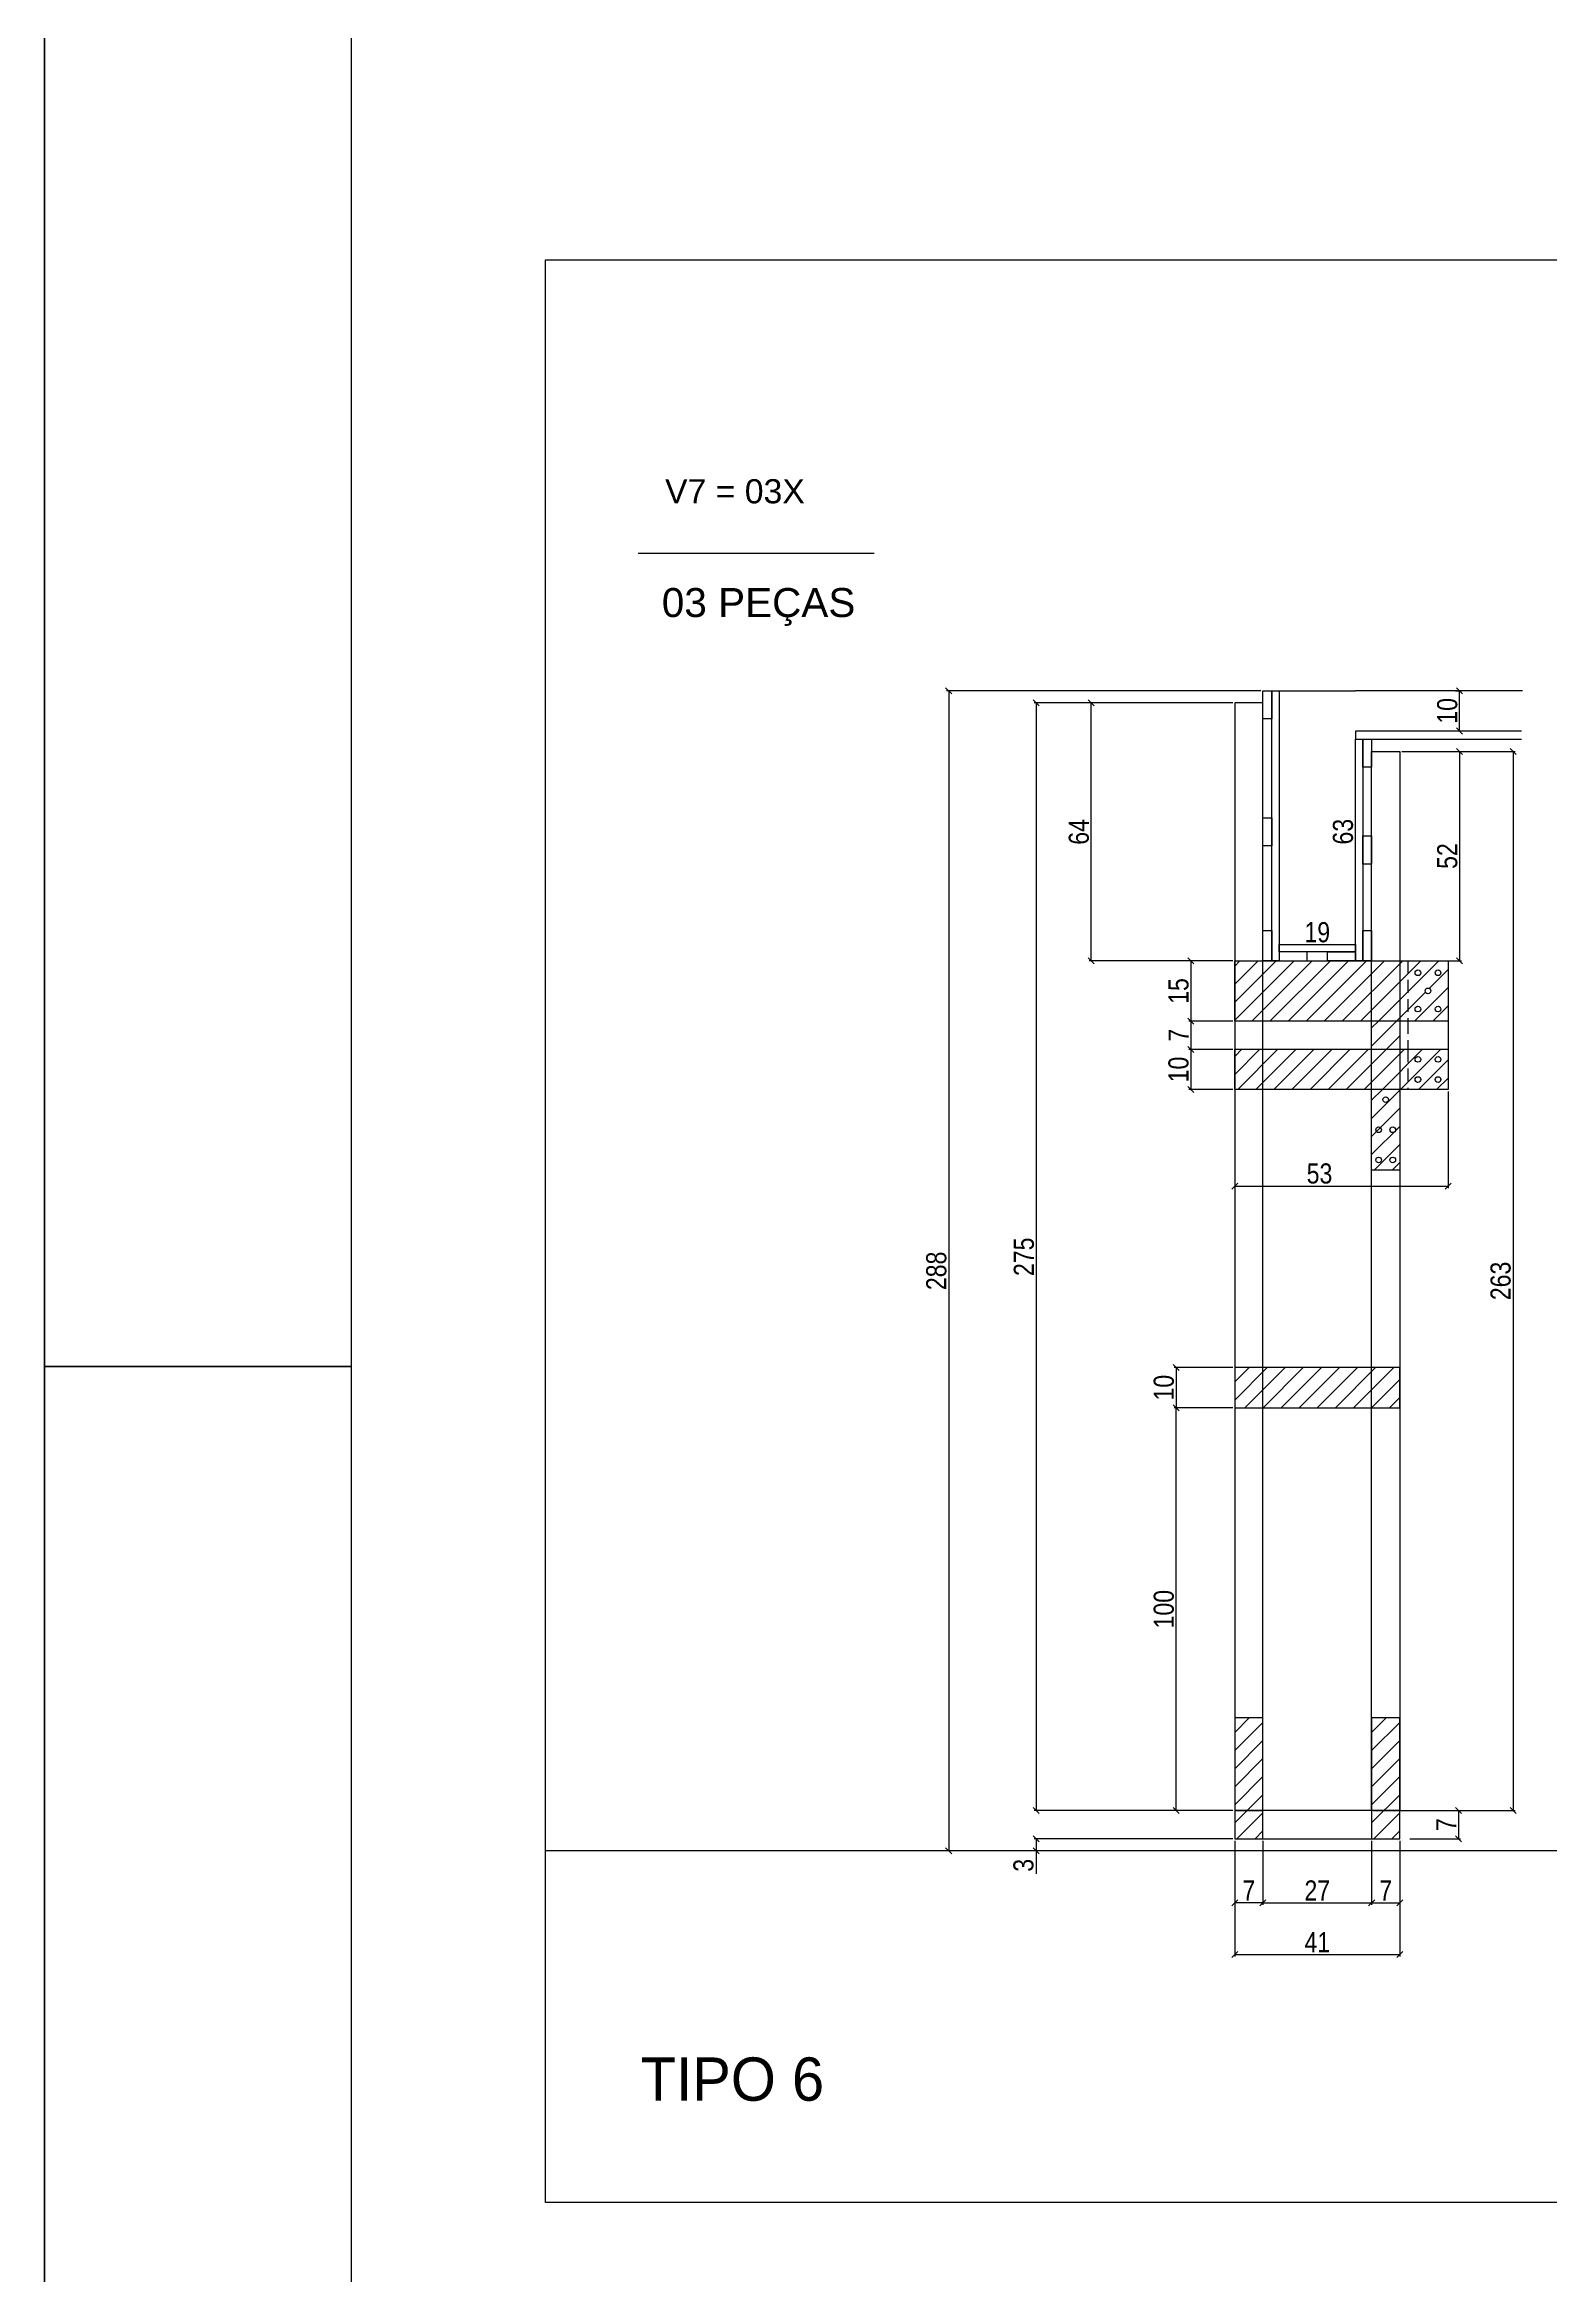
# Model space of a CAD drawing. Extents: x 23583 to 161354, y 153625 to 213918.
# Drawn here: x 29518 to 30266, y 211656 to 212764 of the extents above; entities that cross this region are included whole.
import ezdxf

# ---------------------------------------------------------------- set-up
doc = ezdxf.new("R2010")
doc.units = 0
doc.header["$PDMODE"] = 34
doc.header["$PDSIZE"] = 5
doc.linetypes.add('DASHED2', pattern=[9.525, 6.35, -3.175])
doc.layers.get('0').update_dxf_attribs({"linetype": 'CONTINUOUS'})
doc.layers.get('DEFPOINTS').update_dxf_attribs({"linetype": 'CONTINUOUS'})
for name, color, linetype in [('COTA', 241, 'CONTINUOUS'), ('detalhes', 4, 'CONTINUOUS'), ('HACHURA', 8, 'CONTINUOUS'), ('TIRAS REESCORAMENTO', 252, 'CONTINUOUS'), ('VIGAS', 3, 'CONTINUOUS')]:
    doc.layers.add(name, color=color, linetype=linetype)
doc.layers.add('FOLHA', color=255, linetype='CONTINUOUS', lineweight=40)
doc.styles.add('COTA TECNICA 2X', font='techl___.ttf', dxfattribs={"height": 10})
doc.styles.add('R80-50', font='arial.ttf', dxfattribs={"height": 10})
doc.styles.add('ROMAS860', font='ROMAS860.SHX', dxfattribs={"height": 8.5})
doc.dimstyles.new('SECAO', dxfattribs={"dimscale": 0.333333, "dimtxt": 5, "dimasz": 9, "dimexe": 3, "dimexo": 3, "dimgap": 3, "dimtad": 1, "dimdec": 1, "dimlfac": 0.5, "dimzin": 12, "dimdsep": 46, "dimtxsty": 'COTA TECNICA 2X', "dimblk1": 'OBLIQUE', "dimblk2": 'OBLIQUE', "dimsah": 1, "dimcen": 0.9, "dimclrd": 4, "dimclre": 4, "dimclrt": 240, "dimadec": 1, "dimazin": 3, "dimtfac": 1, "dimtdec": 1, "dimtmove": 0, "dimatfit": 3, "dimfxl": 1, "dimtolj": 1, "dimtzin": 12, "dimarcsym": 0})
pattern_1 = [(45, (6517.725, 13985.694), (-4.49012806, 4.49012806), [])]

# ---------------------------------------------------------------- blocks, each defined once
blk = doc.blocks.new('_Oblique')
at = {"color": 0, "linetype": 'ByBlock', "lineweight": -2}
blk.add_line((-0.5, -0.5), (0.5, 0.5), dxfattribs=at)
blk = doc.blocks.new('*D2944')
at = {"layer": 'DEFPOINTS', "color": 0, "transparency": 16777216}
for p in [(30109.6, 212437.1), (30011, 211887), (30109.6, 211887)]:
    blk.add_point(p, dxfattribs=at)
at = {"layer": 'detalhes', "color": 4, "lineweight": -2, "transparency": 16777216}
for p, q in [((30108.6, 212437.1), (30010, 212437.1)), ((30011, 212437.1), (30011, 211887)), ((30108.6, 211887), (30010, 211887))]:
    blk.add_line(p, q, dxfattribs=at)
at = {"layer": 'detalhes', "color": 4, "lineweight": -2, "transparency": 16777216, "xscale": 3, "yscale": 3, "zscale": 3}
for p, rotation in [((30011, 212437.1), 90), ((30011, 211887), 270)]:
    blk.add_blockref('_Oblique', p, dxfattribs=dict(at, rotation=rotation))
at = {"layer": 'detalhes', "color": 240, "transparency": 16777216, "insert": (30004.9, 212162), "char_height": 10, "attachment_point": 5, "rotation": 90, "style": 'COTA TECNICA 2X'}
blk.add_mtext('\\A1;275', dxfattribs=at)
blk = doc.blocks.new('*D2945')
at = {"layer": 'DEFPOINTS', "color": 0, "transparency": 16777216}
for p in [(30109.6, 211873), (30191.6, 211873), (30191.6, 211815.5)]:
    blk.add_point(p, dxfattribs=at)
at = {"layer": 'detalhes', "color": 4, "lineweight": -2, "transparency": 16777216}
for p, q in [((30109.6, 211872), (30109.6, 211814.5)), ((30191.6, 211872), (30191.6, 211814.5)), ((30109.6, 211815.5), (30191.6, 211815.5))]:
    blk.add_line(p, q, dxfattribs=at)
at = {"layer": 'detalhes', "color": 4, "lineweight": -2, "transparency": 16777216, "xscale": 3, "yscale": 3, "zscale": 3, "rotation": 180}
blk.add_blockref('_Oblique', (30109.6, 211815.5), dxfattribs=at)
at = {"layer": 'detalhes', "color": 4, "lineweight": -2, "transparency": 16777216, "xscale": 3, "yscale": 3, "zscale": 3}
blk.add_blockref('_Oblique', (30191.6, 211815.5), dxfattribs=at)
at = {"layer": 'detalhes', "color": 240, "transparency": 16777216, "insert": (30150.6, 211821.6), "char_height": 10, "attachment_point": 5, "style": 'COTA TECNICA 2X'}
blk.add_mtext('\\A1;41', dxfattribs=at)
blk = doc.blocks.new('*D2946')
at = {"layer": 'DEFPOINTS', "color": 0, "transparency": 16777216}
for p in [(30123.6, 211873), (30177.6, 211873), (30177.6, 211841.2)]:
    blk.add_point(p, dxfattribs=at)
at = {"layer": 'detalhes', "color": 4, "lineweight": -2, "transparency": 16777216}
for p, q in [((30123.6, 211872), (30123.6, 211840.2)), ((30177.6, 211872), (30177.6, 211840.2)), ((30123.6, 211841.2), (30177.6, 211841.2))]:
    blk.add_line(p, q, dxfattribs=at)
at = {"layer": 'detalhes', "color": 4, "lineweight": -2, "transparency": 16777216, "xscale": 3, "yscale": 3, "zscale": 3, "rotation": 180}
blk.add_blockref('_Oblique', (30123.6, 211841.2), dxfattribs=at)
at = {"layer": 'detalhes', "color": 4, "lineweight": -2, "transparency": 16777216, "xscale": 3, "yscale": 3, "zscale": 3}
blk.add_blockref('_Oblique', (30177.6, 211841.2), dxfattribs=at)
at = {"layer": 'detalhes', "color": 240, "transparency": 16777216, "insert": (30150.6, 211847.3), "char_height": 10, "attachment_point": 5, "style": 'COTA TECNICA 2X'}
blk.add_mtext('\\A1;27', dxfattribs=at)
blk = doc.blocks.new('*D2947')
at = {"layer": 'DEFPOINTS', "color": 0, "transparency": 16777216}
for p in [(30177.6, 211841.2), (30191.6, 211841.2), (30191.6, 211841.2)]:
    blk.add_point(p, dxfattribs=at)
at = {"layer": 'detalhes', "color": 4, "lineweight": -2, "transparency": 16777216}
blk.add_line((30177.6, 211841.2), (30191.6, 211841.2), dxfattribs=at)
at = {"layer": 'detalhes', "color": 4, "lineweight": -2, "transparency": 16777216, "xscale": 3, "yscale": 3, "zscale": 3, "rotation": 180}
blk.add_blockref('_Oblique', (30177.6, 211841.2), dxfattribs=at)
at = {"layer": 'detalhes', "color": 4, "lineweight": -2, "transparency": 16777216, "xscale": 3, "yscale": 3, "zscale": 3}
blk.add_blockref('_Oblique', (30191.6, 211841.2), dxfattribs=at)
at = {"layer": 'detalhes', "color": 240, "transparency": 16777216, "insert": (30184.6, 211847.3), "char_height": 10, "attachment_point": 5, "style": 'COTA TECNICA 2X'}
blk.add_mtext('\\A1;7', dxfattribs=at)
blk = doc.blocks.new('*D2948')
at = {"layer": 'DEFPOINTS', "color": 0, "transparency": 16777216}
for p in [(30109.6, 211841.2), (30109.6, 211841.2), (30123.6, 211841.2)]:
    blk.add_point(p, dxfattribs=at)
at = {"layer": 'detalhes', "color": 4, "lineweight": -2, "transparency": 16777216}
blk.add_line((30123.6, 211841.2), (30109.6, 211841.2), dxfattribs=at)
at = {"layer": 'detalhes', "color": 4, "lineweight": -2, "transparency": 16777216, "xscale": 3, "yscale": 3, "zscale": 3, "rotation": 180}
blk.add_blockref('_Oblique', (30109.6, 211841.2), dxfattribs=at)
at = {"layer": 'detalhes', "color": 4, "lineweight": -2, "transparency": 16777216, "xscale": 3, "yscale": 3, "zscale": 3}
blk.add_blockref('_Oblique', (30123.6, 211841.2), dxfattribs=at)
at = {"layer": 'detalhes', "color": 240, "transparency": 16777216, "insert": (30116.6, 211847.3), "char_height": 10, "attachment_point": 5, "style": 'COTA TECNICA 2X'}
blk.add_mtext('\\A1;7', dxfattribs=at)
blk = doc.blocks.new('*D2949')
at = {"layer": 'DEFPOINTS', "color": 0, "transparency": 16777216}
for p in [(30109.6, 212107), (30080.5, 212087), (30109.6, 212087)]:
    blk.add_point(p, dxfattribs=at)
at = {"layer": 'detalhes', "color": 4, "lineweight": -2, "transparency": 16777216}
for p, q in [((30108.6, 212107), (30079.5, 212107)), ((30080.5, 212107), (30080.5, 212087)), ((30108.6, 212087), (30079.5, 212087))]:
    blk.add_line(p, q, dxfattribs=at)
at = {"layer": 'detalhes', "color": 4, "lineweight": -2, "transparency": 16777216, "xscale": 3, "yscale": 3, "zscale": 3}
for p, rotation in [((30080.5, 212107), 90), ((30080.5, 212087), 270)]:
    blk.add_blockref('_Oblique', p, dxfattribs=dict(at, rotation=rotation))
at = {"layer": 'detalhes', "color": 240, "transparency": 16777216, "insert": (30074.4, 212097), "char_height": 10, "attachment_point": 5, "rotation": 90, "style": 'COTA TECNICA 2X'}
blk.add_mtext('\\A1;10', dxfattribs=at)
blk = doc.blocks.new('*D2950')
at = {"layer": 'DEFPOINTS', "color": 0, "transparency": 16777216}
for p in [(30038.3, 212437.1), (30109.6, 212437.1), (30109.6, 212309)]:
    blk.add_point(p, dxfattribs=at)
at = {"layer": 'detalhes', "color": 4, "lineweight": -2, "transparency": 16777216}
for p, q in [((30108.6, 212437.1), (30037.3, 212437.1)), ((30038.3, 212309), (30038.3, 212437.1)), ((30108.6, 212309), (30037.3, 212309))]:
    blk.add_line(p, q, dxfattribs=at)
at = {"layer": 'detalhes', "color": 4, "lineweight": -2, "transparency": 16777216, "xscale": 3, "yscale": 3, "zscale": 3}
for p, rotation in [((30038.3, 212437.1), 90), ((30038.3, 212309), 270)]:
    blk.add_blockref('_Oblique', p, dxfattribs=dict(at, rotation=rotation))
at = {"layer": 'detalhes', "color": 240, "transparency": 16777216, "insert": (30032.2, 212373), "char_height": 10, "attachment_point": 5, "rotation": 90, "style": 'COTA TECNICA 2X'}
blk.add_mtext('\\A1;64', dxfattribs=at)
blk = doc.blocks.new('*D2951')
at = {"layer": 'DEFPOINTS', "color": 0, "transparency": 16777216}
for p in [(30191.6, 212412.9), (30191.6, 212309), (30221.3, 212309)]:
    blk.add_point(p, dxfattribs=at)
at = {"layer": 'detalhes', "color": 4, "lineweight": -2, "transparency": 16777216}
for p, q in [((30192.6, 212412.9), (30222.3, 212412.9)), ((30221.3, 212412.9), (30221.3, 212309)), ((30192.6, 212309), (30222.3, 212309))]:
    blk.add_line(p, q, dxfattribs=at)
at = {"layer": 'detalhes', "color": 4, "lineweight": -2, "transparency": 16777216, "xscale": 3, "yscale": 3, "zscale": 3}
for p, rotation in [((30221.3, 212412.9), 90), ((30221.3, 212309), 270)]:
    blk.add_blockref('_Oblique', p, dxfattribs=dict(at, rotation=rotation))
at = {"layer": 'detalhes', "color": 240, "transparency": 16777216, "insert": (30215.2, 212361), "char_height": 10, "attachment_point": 5, "rotation": 90, "style": 'COTA TECNICA 2X'}
blk.add_mtext('\\A1;52', dxfattribs=at)
blk = doc.blocks.new('*D2952')
at = {"layer": 'DEFPOINTS', "color": 0, "transparency": 16777216}
for p in [(30123.6, 212443.1), (29967.5, 211867), (30109.6, 211867)]:
    blk.add_point(p, dxfattribs=at)
at = {"layer": 'detalhes', "color": 4, "lineweight": -2, "transparency": 16777216}
for p, q in [((30122.6, 212443.1), (29966.5, 212443.1)), ((29967.5, 212443.1), (29967.5, 211867)), ((30108.6, 211867), (29966.5, 211867))]:
    blk.add_line(p, q, dxfattribs=at)
at = {"layer": 'detalhes', "color": 4, "lineweight": -2, "transparency": 16777216, "xscale": 3, "yscale": 3, "zscale": 3}
for p, rotation in [((29967.5, 212443.1), 90), ((29967.5, 211867), 270)]:
    blk.add_blockref('_Oblique', p, dxfattribs=dict(at, rotation=rotation))
at = {"layer": 'detalhes', "color": 240, "transparency": 16777216, "insert": (29961.4, 212155), "char_height": 10, "attachment_point": 5, "rotation": 90, "style": 'COTA TECNICA 2X'}
blk.add_mtext('\\A1;288', dxfattribs=at)
blk = doc.blocks.new('*D2953')
at = {"layer": 'DEFPOINTS', "color": 0, "transparency": 16777216}
for p in [(30109.6, 211873), (30011, 211867), (30109.6, 211867)]:
    blk.add_point(p, dxfattribs=at)
at = {"layer": 'detalhes', "color": 4, "lineweight": -2, "transparency": 16777216}
for p, q in [((30108.6, 211873), (30010, 211873)), ((30011, 211873), (30011, 211867)), ((30108.6, 211867), (30010, 211867)), ((30011, 211867), (30011, 211855.6))]:
    blk.add_line(p, q, dxfattribs=at)
at = {"layer": 'detalhes', "color": 4, "lineweight": -2, "transparency": 16777216, "xscale": 3, "yscale": 3, "zscale": 3}
for p, rotation in [((30011, 211873), 90), ((30011, 211867), 270)]:
    blk.add_blockref('_Oblique', p, dxfattribs=dict(at, rotation=rotation))
at = {"layer": 'detalhes', "color": 240, "transparency": 16777216, "insert": (30004.7, 211859.8), "char_height": 10, "attachment_point": 5, "rotation": 90, "style": 'COTA TECNICA 2X'}
blk.add_mtext('\\A1;3', dxfattribs=at)
blk = doc.blocks.new('*D2954')
at = {"layer": 'DEFPOINTS', "color": 0, "transparency": 16777216}
for p in [(30146.6, 212443.1), (30169.6, 212443.1), (30146.6, 212317)]:
    blk.add_point(p, dxfattribs=at)
at = {"layer": 'detalhes', "color": 240, "transparency": 16777216, "insert": (30163.4, 212373.1), "char_height": 10, "attachment_point": 5, "rotation": 90, "style": 'COTA TECNICA 2X'}
blk.add_mtext('\\A1;63', dxfattribs=at)
blk = doc.blocks.new('*D2955')
at = {"layer": 'DEFPOINTS', "color": 0, "transparency": 16777216}
for p in [(30131.6, 212317), (30169.6, 212317), (30169.6, 212317)]:
    blk.add_point(p, dxfattribs=at)
at = {"layer": 'detalhes', "color": 240, "transparency": 16777216, "insert": (30150.6, 212323.1), "char_height": 10, "attachment_point": 5, "style": 'COTA TECNICA 2X'}
blk.add_mtext('\\A1;19', dxfattribs=at)
blk = doc.blocks.new('*D2956')
at = {"layer": 'DEFPOINTS', "color": 0, "transparency": 16777216}
for p in [(30080.5, 212087), (30109.6, 212087), (30108.6, 211887)]:
    blk.add_point(p, dxfattribs=at)
at = {"layer": 'detalhes', "color": 4, "lineweight": -2, "transparency": 16777216}
for p, q in [((30108.6, 212087), (30079.5, 212087)), ((30080.5, 211887), (30080.5, 212087)), ((30107.6, 211887), (30079.5, 211887))]:
    blk.add_line(p, q, dxfattribs=at)
at = {"layer": 'detalhes', "color": 4, "lineweight": -2, "transparency": 16777216, "xscale": 3, "yscale": 3, "zscale": 3}
for p, rotation in [((30080.5, 212087), 90), ((30080.5, 211887), 270)]:
    blk.add_blockref('_Oblique', p, dxfattribs=dict(at, rotation=rotation))
at = {"layer": 'detalhes', "color": 240, "transparency": 16777216, "insert": (30074.4, 211987), "char_height": 10, "attachment_point": 5, "rotation": 90, "style": 'COTA TECNICA 2X'}
blk.add_mtext('\\A1;100', dxfattribs=at)
blk = doc.blocks.new('*D2957')
at = {"layer": 'DEFPOINTS', "color": 0, "transparency": 16777216}
for p in [(30109.6, 212269), (30215.6, 212245), (30215.6, 212197.1)]:
    blk.add_point(p, dxfattribs=at)
at = {"layer": 'detalhes', "color": 4, "lineweight": -2, "transparency": 16777216}
for p, q in [((30109.6, 212268), (30109.6, 212196.1)), ((30215.6, 212244), (30215.6, 212196.1)), ((30109.6, 212197.1), (30215.6, 212197.1))]:
    blk.add_line(p, q, dxfattribs=at)
at = {"layer": 'detalhes', "color": 4, "lineweight": -2, "transparency": 16777216, "xscale": 3, "yscale": 3, "zscale": 3, "rotation": 180}
blk.add_blockref('_Oblique', (30109.6, 212197.1), dxfattribs=at)
at = {"layer": 'detalhes', "color": 4, "lineweight": -2, "transparency": 16777216, "xscale": 3, "yscale": 3, "zscale": 3}
blk.add_blockref('_Oblique', (30215.6, 212197.1), dxfattribs=at)
at = {"layer": 'detalhes', "color": 240, "transparency": 16777216, "insert": (30151.7, 212203.3), "char_height": 10, "attachment_point": 5, "style": 'COTA TECNICA 2X'}
blk.add_mtext('\\A1;53', dxfattribs=at)
blk = doc.blocks.new('*D2958')
at = {"layer": 'DEFPOINTS', "color": 0, "transparency": 16777216}
for p in [(30218.2, 212443.1), (30221.3, 212443.1), (30218.2, 212423.1)]:
    blk.add_point(p, dxfattribs=at)
at = {"layer": 'detalhes', "color": 4, "lineweight": -2, "transparency": 16777216}
for p, q in [((30219.2, 212443.1), (30222.3, 212443.1)), ((30221.3, 212423.1), (30221.3, 212443.1)), ((30219.2, 212423.1), (30222.3, 212423.1))]:
    blk.add_line(p, q, dxfattribs=at)
at = {"layer": 'detalhes', "color": 4, "lineweight": -2, "transparency": 16777216, "xscale": 3, "yscale": 3, "zscale": 3}
for p, rotation in [((30221.3, 212443.1), 90), ((30221.3, 212423.1), 270)]:
    blk.add_blockref('_Oblique', p, dxfattribs=dict(at, rotation=rotation))
at = {"layer": 'detalhes', "color": 240, "transparency": 16777216, "insert": (30215.2, 212433.1), "char_height": 10, "attachment_point": 5, "rotation": 90, "style": 'COTA TECNICA 2X'}
blk.add_mtext('\\A1;10', dxfattribs=at)
blk = doc.blocks.new('*D2959')
at = {"layer": 'DEFPOINTS', "color": 0, "transparency": 16777216}
for p in [(30192.6, 212412.9), (30192.6, 211887), (30247.9, 211887)]:
    blk.add_point(p, dxfattribs=at)
at = {"layer": 'detalhes', "color": 4, "lineweight": -2, "transparency": 16777216}
for p, q in [((30193.6, 212412.9), (30248.9, 212412.9)), ((30247.9, 212412.9), (30247.9, 211887)), ((30193.6, 211887), (30248.9, 211887))]:
    blk.add_line(p, q, dxfattribs=at)
at = {"layer": 'detalhes', "color": 4, "lineweight": -2, "transparency": 16777216, "xscale": 3, "yscale": 3, "zscale": 3}
for p, rotation in [((30247.9, 212412.9), 90), ((30247.9, 211887), 270)]:
    blk.add_blockref('_Oblique', p, dxfattribs=dict(at, rotation=rotation))
at = {"layer": 'detalhes', "color": 240, "transparency": 16777216, "insert": (30241.7, 212150), "char_height": 10, "attachment_point": 5, "rotation": 90, "style": 'COTA TECNICA 2X'}
blk.add_mtext('\\A1;263', dxfattribs=at)
blk = doc.blocks.new('*D2960')
at = {"layer": 'DEFPOINTS', "color": 0, "transparency": 16777216}
for p in [(30177.6, 211887), (30195.6, 211873), (30220.7, 211873)]:
    blk.add_point(p, dxfattribs=at)
at = {"layer": 'detalhes', "color": 4, "lineweight": -2, "transparency": 16777216}
for p, q in [((30178.6, 211887), (30221.7, 211887)), ((30220.7, 211887), (30220.7, 211873)), ((30196.6, 211873), (30221.7, 211873))]:
    blk.add_line(p, q, dxfattribs=at)
at = {"layer": 'detalhes', "color": 4, "lineweight": -2, "transparency": 16777216, "xscale": 3, "yscale": 3, "zscale": 3}
for p, rotation in [((30220.7, 211887), 90), ((30220.7, 211873), 270)]:
    blk.add_blockref('_Oblique', p, dxfattribs=dict(at, rotation=rotation))
at = {"layer": 'detalhes', "color": 240, "transparency": 16777216, "insert": (30214.7, 211880), "char_height": 10, "attachment_point": 5, "rotation": 90, "style": 'COTA TECNICA 2X'}
blk.add_mtext('\\A1;7', dxfattribs=at)
blk = doc.blocks.new('*D2961')
at = {"layer": 'DEFPOINTS', "color": 0, "transparency": 16777216}
for p in [(30109.6, 212309), (30087.8, 212279), (30109.6, 212279)]:
    blk.add_point(p, dxfattribs=at)
at = {"layer": 'detalhes', "color": 4, "lineweight": -2, "transparency": 16777216}
for p, q in [((30108.6, 212309), (30086.8, 212309)), ((30087.8, 212309), (30087.8, 212279)), ((30108.6, 212279), (30086.8, 212279))]:
    blk.add_line(p, q, dxfattribs=at)
at = {"layer": 'detalhes', "color": 4, "lineweight": -2, "transparency": 16777216, "xscale": 3, "yscale": 3, "zscale": 3}
for p, rotation in [((30087.8, 212309), 90), ((30087.8, 212279), 270)]:
    blk.add_blockref('_Oblique', p, dxfattribs=dict(at, rotation=rotation))
at = {"layer": 'detalhes', "color": 240, "transparency": 16777216, "insert": (30081.7, 212294), "char_height": 10, "attachment_point": 5, "rotation": 90, "style": 'COTA TECNICA 2X'}
blk.add_mtext('\\A1;15', dxfattribs=at)
blk = doc.blocks.new('*D2962')
at = {"layer": 'DEFPOINTS', "color": 0, "transparency": 16777216}
for p in [(30109.6, 212265), (30087.8, 212245), (30109.6, 212245)]:
    blk.add_point(p, dxfattribs=at)
at = {"layer": 'detalhes', "color": 4, "lineweight": -2, "transparency": 16777216}
for p, q in [((30108.6, 212265), (30086.8, 212265)), ((30087.8, 212265), (30087.8, 212245)), ((30108.6, 212245), (30086.8, 212245))]:
    blk.add_line(p, q, dxfattribs=at)
at = {"layer": 'detalhes', "color": 4, "lineweight": -2, "transparency": 16777216, "xscale": 3, "yscale": 3, "zscale": 3}
for p, rotation in [((30087.8, 212265), 90), ((30087.8, 212245), 270)]:
    blk.add_blockref('_Oblique', p, dxfattribs=dict(at, rotation=rotation))
at = {"layer": 'detalhes', "color": 240, "transparency": 16777216, "insert": (30081.7, 212255), "char_height": 10, "attachment_point": 5, "rotation": 90, "style": 'COTA TECNICA 2X'}
blk.add_mtext('\\A1;10', dxfattribs=at)
blk = doc.blocks.new('*D2963')
at = {"layer": 'DEFPOINTS', "color": 0, "transparency": 16777216}
for p in [(30109.6, 212279), (30087.8, 212265), (30109.6, 212265)]:
    blk.add_point(p, dxfattribs=at)
at = {"layer": 'detalhes', "color": 4, "lineweight": -2, "transparency": 16777216}
for p, q in [((30108.6, 212279), (30086.8, 212279)), ((30087.8, 212279), (30087.8, 212265)), ((30108.6, 212265), (30086.8, 212265))]:
    blk.add_line(p, q, dxfattribs=at)
at = {"layer": 'detalhes', "color": 4, "lineweight": -2, "transparency": 16777216, "xscale": 3, "yscale": 3, "zscale": 3}
for p, rotation in [((30087.8, 212279), 90), ((30087.8, 212265), 270)]:
    blk.add_blockref('_Oblique', p, dxfattribs=dict(at, rotation=rotation))
at = {"layer": 'detalhes', "color": 240, "transparency": 16777216, "insert": (30081.7, 212272), "char_height": 10, "attachment_point": 5, "rotation": 90, "style": 'COTA TECNICA 2X'}
blk.add_mtext('\\A1;7', dxfattribs=at)

msp = doc.modelspace()

# ---------------------------------------------------------------- hatches: boundary and pattern name
at = {"layer": 'COTA'}
h = msp.add_hatch(dxfattribs=at)
h.set_pattern_fill('ANSI31', color=256, scale=2, style=0)
h.set_pattern_definition(pattern_1)
h.paths.add_polyline_path([(30215.58, 212309.02), (30109.58, 212309.02), (30109.58, 212279.02), (30215.58, 212279.02)])
edge = h.paths.add_edge_path(flags=16)
edge.add_arc((30200.58, 212285.02), 1.4, 0, 360)
edge = h.paths.add_edge_path(flags=16)
edge.add_arc((30205.58, 212294.02), 1.4, 0, 360)
edge = h.paths.add_edge_path(flags=16)
edge.add_arc((30200.58, 212303.02), 1.4, 0, 360)
edge = h.paths.add_edge_path(flags=16)
edge.add_arc((30210.58, 212285.02), 1.4, 0, 360)
edge = h.paths.add_edge_path(flags=16)
edge.add_arc((30210.58, 212303.02), 1.4, 0, 360)
h = msp.add_hatch(dxfattribs=at)
h.set_pattern_fill('ANSI31', color=256, scale=2, style=0)
h.set_pattern_definition(pattern_1)
h.paths.add_polyline_path([(30177.58, 212279.02), (30177.58, 212265.02), (30191.58, 212265.02), (30191.58, 212279.02)])
h = msp.add_hatch(dxfattribs=at)
h.set_pattern_fill('ANSI31', color=256, scale=2, style=0)
h.set_pattern_definition(pattern_1)
h.paths.add_polyline_path([(30215.58, 212265.02), (30109.58, 212265.02), (30109.58, 212245.02), (30215.58, 212245.02)])
edge = h.paths.add_edge_path(flags=16)
edge.add_arc((30200.58, 212260.02), 1.4, 0, 360)
edge = h.paths.add_edge_path(flags=16)
edge.add_arc((30200.58, 212250.02), 1.4, 0, 360)
edge = h.paths.add_edge_path(flags=16)
edge.add_arc((30210.58, 212260.02), 1.4, 0, 360)
edge = h.paths.add_edge_path(flags=16)
edge.add_arc((30210.58, 212250.02), 1.4, 0, 360)
h = msp.add_hatch(dxfattribs=at)
h.set_pattern_fill('ANSI31', color=256, scale=2, style=0)
h.set_pattern_definition(pattern_1)
h.paths.add_polyline_path([(30177.58, 212205.08), (30191.58, 212205.08), (30191.58, 212245.02), (30177.58, 212245.02)])
h = msp.add_hatch(dxfattribs=at)
h.set_pattern_fill('ANSI31', color=256, scale=2, style=0)
h.set_pattern_definition(pattern_1)
h.paths.add_polyline_path([(30191.58, 212106.99), (30109.58, 212106.99), (30109.58, 212086.99), (30191.58, 212086.99)])
h = msp.add_hatch(dxfattribs=at)
h.set_pattern_fill('ANSI31', color=256, scale=2, style=0)
h.set_pattern_definition([(45, (10265.3586, 206063.7836), (-4.490128, 4.490128), [])])
h.paths.add_polyline_path([(30109.58, 211872.97), (30123.58, 211872.97), (30123.58, 211932.97), (30109.58, 211932.97)])
h = msp.add_hatch(dxfattribs=at)
h.set_pattern_fill('ANSI31', color=256, scale=2, style=0)
h.set_pattern_definition([(45, (10333.3586, 206063.7836), (-4.490128, 4.490128), [])])
h.paths.add_polyline_path([(30177.58, 211872.97), (30191.58, 211872.97), (30191.58, 211932.97), (30177.58, 211932.97)])

# ---------------------------------------------------------------- linework, layer by layer
at = {"color": 30}
msp.add_line((29670.84, 210357.89), (29670.84, 213857.22), dxfattribs=at)
at = {"linetype": 'Continuous'}
msp.add_line((30215.58, 212279.02), (30215.58, 212265.02), dxfattribs=at)
msp.add_line((30191.58, 212205.08), (30177.58, 212205.08))
for points in [[(30109.58, 211886.97), (30123.58, 211886.97), (30123.58, 212437.07), (30109.58, 212437.07)], [(30191.58, 211886.97), (30177.58, 211886.97), (30177.58, 212412.94), (30191.58, 212412.94)], [(30215.58, 212279.02), (30109.58, 212279.02), (30109.58, 212309.02), (30215.58, 212309.02)], [(30215.58, 212245.02), (30109.58, 212245.02), (30109.58, 212265.02), (30215.58, 212265.02)], [(30109.58, 211872.97), (30123.58, 211872.97), (30123.58, 211932.97), (30109.58, 211932.97)], [(30177.58, 211872.97), (30191.58, 211872.97), (30191.58, 211932.97), (30177.58, 211932.97)]]:
    msp.add_lwpolyline(points, close=True, dxfattribs=at)
for points in [[(30109.58, 212086.99), (30191.58, 212086.99), (30191.58, 212106.99), (30109.58, 212106.99), (30109.58, 212086.99)], [(30131.58, 211872.97), (30191.58, 211872.97), (30191.58, 211886.97), (30109.58, 211886.97), (30109.58, 211872.97), (30131.58, 211872.97)]]:
    msp.add_lwpolyline(points, dxfattribs=at)
for centre in [(30200.58, 212303.02), (30210.58, 212303.02), (30205.58, 212294.02), (30200.58, 212285.02), (30210.58, 212285.02), (30200.58, 212260.02), (30210.58, 212260.02), (30200.58, 212250.02), (30210.58, 212250.02), (30184.58, 212240.02), (30181.08, 212225.05), (30188.08, 212225.05), (30181.08, 212210.08), (30188.08, 212210.08)]:
    msp.add_circle(centre, 1.4)
at = {"layer": 'COTA', "linetype": 'DASHED2'}
for p, q in [((30195.58, 212309.02), (30195.58, 212279.02)), ((30195.58, 212279.02), (30195.58, 212265.02)), ((30195.58, 212265.02), (30195.58, 212245.02))]:
    msp.add_line(p, q, dxfattribs=at)
at = {"layer": 'FOLHA'}
for p, q in [((29518.43, 210296.93), (29518.43, 213918.18)), ((29670.84, 212107.56), (29518.43, 212107.56))]:
    msp.add_line(p, q, dxfattribs=at)
at = {"layer": 'HACHURA', "color": 7}
msp.add_line((29813.32, 212511.38), (29930.47, 212511.38), dxfattribs=at)
at = {"layer": 'TIRAS REESCORAMENTO', "linetype": 'ByBlock'}
for p, q in [((30131.58, 212443.07), (30169.58, 212443.07)), ((30252.54, 212443.07), (30169.58, 212443.07)), ((30169.58, 212419.07), (30252.06, 212419.07)), ((34975.73, 211866.97), (29767.28, 211866.97))]:
    msp.add_line(p, q, dxfattribs=at)
for points in [[(30123.58, 212443.07), (30127.98, 212443.07), (30127.98, 212429.07), (30123.58, 212429.07)], [(30173.18, 212419.07), (30177.58, 212419.07), (30177.58, 212405.07), (30173.18, 212405.07)], [(30123.58, 212380.04), (30127.98, 212380.04), (30127.98, 212366.04), (30123.58, 212366.04)], [(30173.18, 212371.04), (30177.58, 212371.04), (30177.58, 212357.04), (30173.18, 212357.04)], [(30123.58, 212324.02), (30127.98, 212324.02), (30127.98, 212309.02), (30123.58, 212309.02)], [(30173.18, 212324.02), (30177.58, 212324.02), (30177.58, 212309.02), (30173.18, 212309.02)], [(30169.58, 212313.42), (30131.58, 212313.42), (30131.58, 212317.02), (30169.58, 212317.02)], [(30145.54, 212309.02), (30145.54, 212313.42), (30131.58, 212313.42), (30131.58, 212309.02)], [(30155.61, 212309.02), (30155.61, 212313.42), (30169.58, 212313.42), (30169.58, 212309.02)]]:
    msp.add_lwpolyline(points, close=True, dxfattribs=at)
for points in [[(30131.58, 212309.02), (30127.98, 212309.02), (30127.98, 212443.07), (30131.58, 212443.07), (30131.58, 212309.02)], [(30252.06, 212423.07), (30169.58, 212423.07), (30169.58, 212419.07), (30252.06, 212419.07)], [(30173.18, 212309.02), (30169.58, 212309.02), (30169.58, 212419.07), (30173.18, 212419.07), (30173.18, 212309.02)]]:
    msp.add_lwpolyline(points, dxfattribs=at)
at = {"layer": 'VIGAS'}
msp.add_lwpolyline([(30391.56, 211692.36), (29767.28, 211692.36), (29767.28, 212657.15), (30391.56, 212657.15)], close=True, dxfattribs=at)

# ---------------------------------------------------------------- texts
at = {"layer": 'COTA', "color": 5, "style": 'ROMAS860'}
msp.add_text('TIPO 6', height=21.505, dxfattribs=at).set_placement((29814.57, 211742.88))
at = {"layer": 'VIGAS', "color": 7, "attachment_point": 1, "style": 'R80-50'}
for s, width, insert, char_height in [('V7 = 03X', 124.324, (29826.62, 212548.15), 12), ('03 PEÇAS', 162.221, (29825, 212494.09), 14.4)]:
    msp.add_mtext_dynamic_manual_height_columns(s, width=width, gutter_width=50, heights=[0], dxfattribs=dict(at, insert=insert, char_height=char_height))

# ---------------------------------------------------------------- dimensions: what is measured, and where the dimension line sits
at = {"layer": 'detalhes', "color": 3}
for base, p1, p2, picture, middle in [((29967.4651, 211866.9742), (30123.577, 212443.0674), (30109.577, 211866.9742), '*D2952', (29961.3701, 212155.0208)), ((30221.33, 212443.07), (30218.17, 212423.07), (30218.17, 212443.07), '*D2958', (30215.23, 212433.07)), ((30010.9686, 211886.9742), (30109.577, 212437.0674), (30109.577, 211886.9742), '*D2944', (30004.859, 212162.0208)), ((30038.31, 212437.07), (30109.58, 212309.02), (30109.58, 212437.07), '*D2950', (30032.21, 212373.04)), ((30221.33, 212309.02), (30191.58, 212412.94), (30191.58, 212309.02), '*D2951', (30215.22, 212360.98)), ((30247.87, 211886.97), (30192.58, 212412.94), (30192.58, 211886.97), '*D2959', (30241.65, 212149.96)), ((30087.81, 212279.02), (30109.58, 212309.02), (30109.58, 212279.02), '*D2961', (30081.7, 212294.02)), ((30087.81, 212265.02), (30109.58, 212279.02), (30109.58, 212265.02), '*D2963', (30081.73, 212272.02)), ((30087.81, 212245.02), (30109.58, 212265.02), (30109.58, 212245.02), '*D2962', (30081.71, 212255.02)), ((30080.48, 212086.99), (30109.58, 212106.99), (30109.58, 212086.99), '*D2949', (30074.37, 212096.99)), ((30080.48, 212086.99), (30108.58, 211886.97), (30109.58, 212086.99), '*D2956', (30074.37, 211986.98)), ((30220.72, 211872.97), (30177.58, 211886.97), (30195.63, 211872.97), '*D2960', (30214.65, 211879.97)), ((30010.97, 211866.97), (30109.58, 211872.97), (30109.58, 211866.97), '*D2953', (30004.75, 211859.81))]:
    dim = msp.add_linear_dim(base=base, p1=p1, p2=p2, angle=90, dimstyle='SECAO', dxfattribs=at)
    dim.commit()
    dim.dimension.update_dxf_attribs({"geometry": picture, "text_midpoint": middle})
dim = msp.add_linear_dim(base=(30169.58, 212443.07), p1=(30146.62, 212317.02), p2=(30146.62, 212443.07), angle=90, dimstyle='SECAO', override={"dimse1": 1, "dimse2": 1, "dimsd1": 1, "dimsd2": 1}, dxfattribs=at)
dim.commit()
dim.dimension.update_dxf_attribs({"geometry": '*D2954', "text_midpoint": (30169.58, 212373.11), "dimtype": 160})
dim = msp.add_linear_dim(base=(30169.58, 212317.02), p1=(30131.58, 212317.02), p2=(30169.58, 212317.02), dimstyle='SECAO', override={"dimse1": 1, "dimse2": 1, "dimsd1": 1, "dimsd2": 1}, dxfattribs=at)
dim.commit()
dim.dimension.update_dxf_attribs({"geometry": '*D2955', "text_midpoint": (30150.58, 212317.02), "dimtype": 160})
for base, p1, p2, picture, middle in [((30215.58, 212197.1), (30109.58, 212269.02), (30215.58, 212245.02), '*D2957', (30151.71, 212197.1)), ((30191.58, 211815.52), (30109.58, 211872.97), (30191.58, 211872.97), '*D2945', (30150.58, 211815.52)), ((30177.58, 211841.24), (30123.58, 211872.97), (30177.58, 211872.97), '*D2946', (30150.58, 211841.24)), ((30191.58, 211841.24), (30177.58, 211841.24), (30191.58, 211841.24), '*D2947', (30184.58, 211841.24))]:
    dim = msp.add_linear_dim(base=base, p1=p1, p2=p2, dimstyle='SECAO', dxfattribs=at)
    dim.commit()
    dim.dimension.update_dxf_attribs({"geometry": picture, "text_midpoint": middle, "dimtype": 160})
dim = msp.add_linear_dim(base=(30109.58, 211841.24), p1=(30123.58, 211841.24), p2=(30109.58, 211841.24), dimstyle='SECAO', dxfattribs=at)
dim.commit()
dim.dimension.update_dxf_attribs({"geometry": '*D2948', "text_midpoint": (30116.58, 211847.31)})

doc.saveas('drawing.dxf')
